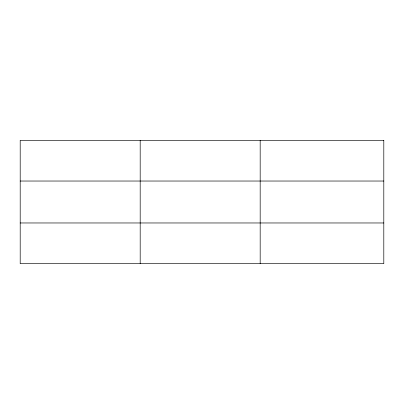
<?xml version="1.0" encoding="UTF-8"?>
<svg xmlns="http://www.w3.org/2000/svg" width="404" height="404" viewBox="0 0 404 404"><rect width="100%" height="100%" fill="white"/><g stroke="black" fill="none" stroke-linecap="round" stroke-linejoin="round"><path stroke-width="0.61" d="M140.188 263.666L140.188 140.334M260.176 263.666L260.176 140.334M20.2 181.032L383.8 181.032M20.2 222.968L383.8 222.968M383.8 140.334L383.8 263.666L20.2 263.666L20.2 140.334L383.8 140.334"/></g></svg>
